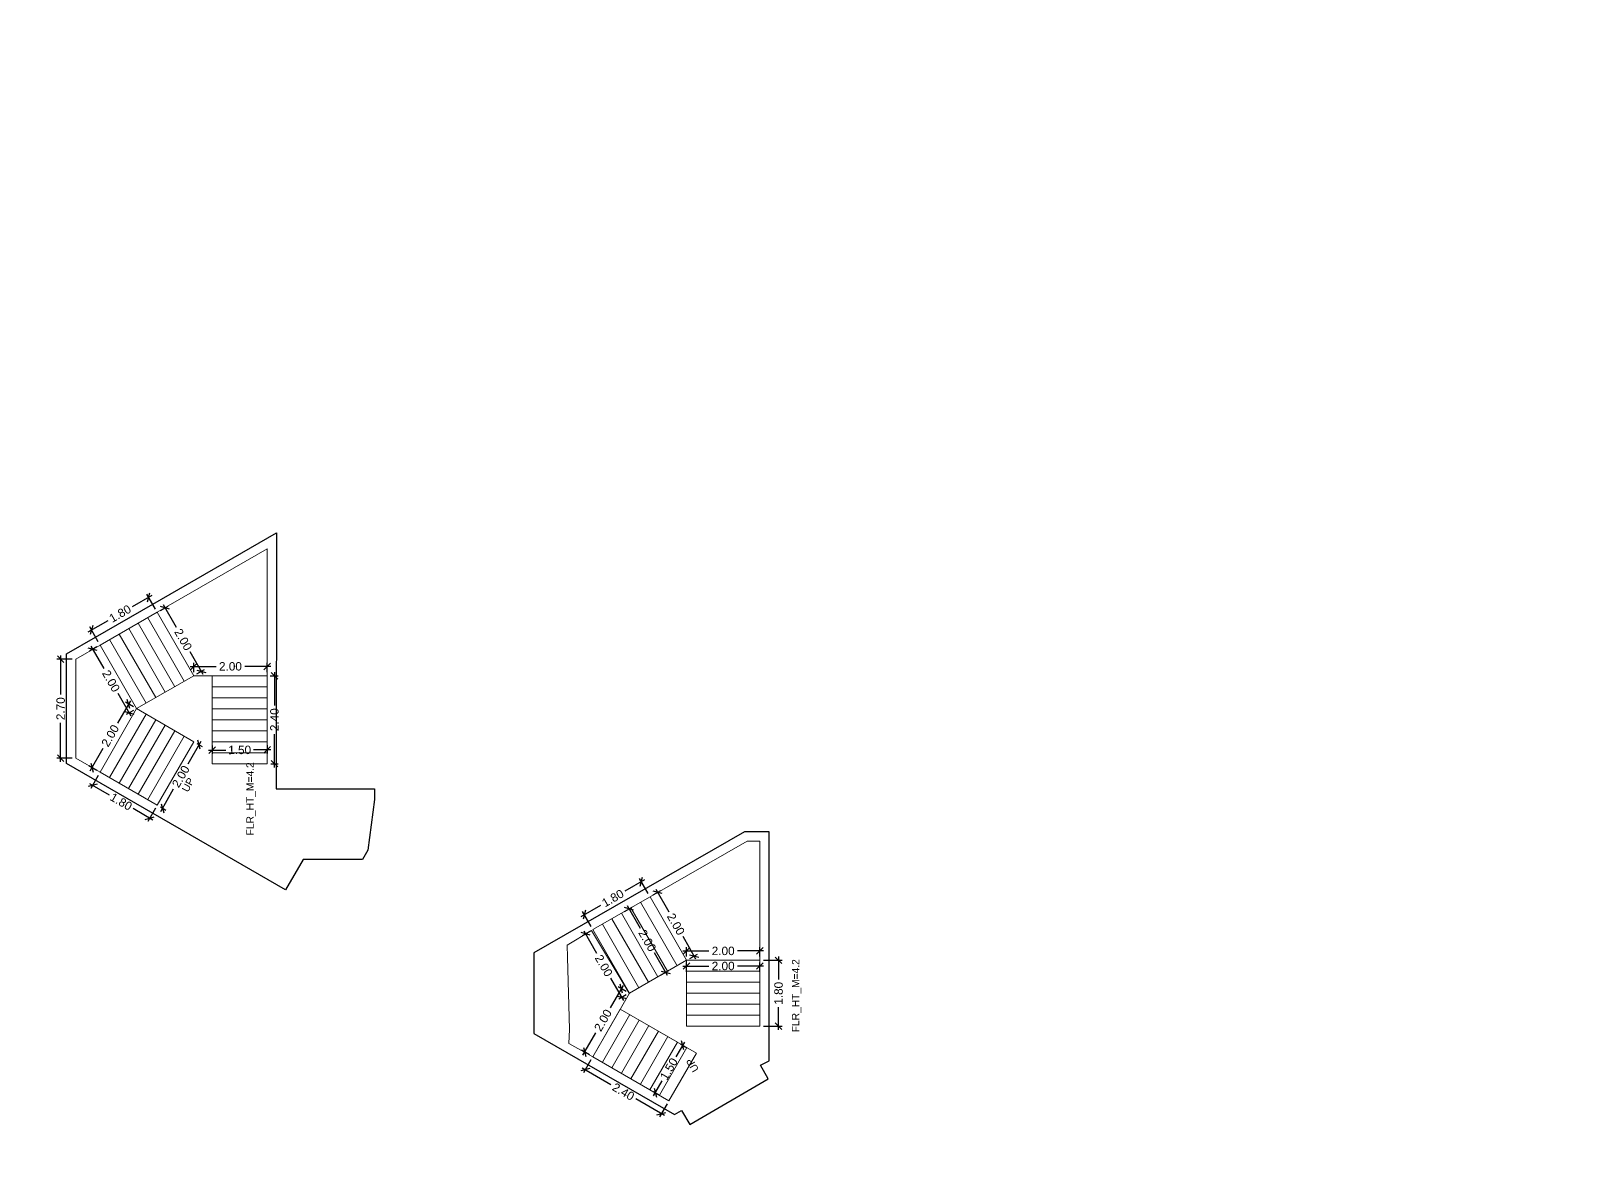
# Model space of a CAD drawing. Header units: metres. Extents: x 256329 to 886268, y -249371 to 355.
# Drawn here: x 285538.1 to 285580.3, y -944.02 to -913.01 of the extents above; entities that cross this region are included whole.
import ezdxf

# ---------------------------------------------------------------- set-up
doc = ezdxf.new("R2010")
doc.units = ezdxf.units.M
doc.header["$MEASUREMENT"] = 0
doc.header["$PDMODE"] = 35
doc.linetypes.add('CONTINOUS', pattern=[0])
doc.layers.get('0').update_dxf_attribs({"lineweight": 18})
doc.layers.get('Defpoints').update_dxf_attribs({"lineweight": 20})
doc.layers.add('A_TEXT', color=4, linetype='Continuous', lineweight=0, transparency=0.3)
doc.layers.add('BLK_2_FLR_-2_STAIR_3', color=7, linetype='Continuous', plot=False)
doc.layers.add('BLK_2_FLR_-2_STAIR_4', color=7, linetype='Continuous', plot=False)
for name, color, linetype, lineweight in [('BLK_2_FLR_-2_STAIR_3_FLIGHT_1', 7, 'Continuous', 0), ('BLK_2_FLR_-2_STAIR_3_FLIGHT_2', 7, 'Continuous', 0), ('BLK_2_FLR_-2_STAIR_3_FLIGHT_3', 7, 'Continuous', 0), ('BLK_2_FLR_-2_STAIR_3_LANDING_1', 7, 'Continuous', 0), ('BLK_2_FLR_-2_STAIR_3_LANDING_2', 7, 'Continuous', 0), ('BLK_2_FLR_-2_STAIR_4_FLIGHT_1', 7, 'Continuous', 0), ('BLK_2_FLR_-2_STAIR_4_FLIGHT_2', 7, 'Continuous', 0), ('BLK_2_FLR_-2_STAIR_4_FLIGHT_3', 7, 'Continuous', 0), ('BLK_2_FLR_-2_STAIR_4_LANDING_1', 7, 'Continuous', 0), ('BLK_2_FLR_-2_STAIR_4_LANDING_2', 7, 'Continuous', 0)]:
    doc.layers.add(name, color=color, linetype=linetype, lineweight=lineweight)
doc.styles.add('Arial', font='arial.ttf')
doc.styles.get("Standard").update_dxf_attribs({"font": 'arial.ttf'})
doc.dimstyles.new('METRIC DIM', dxfattribs={"dimtxt": 0.23, "dimasz": 0.18, "dimexe": 0.1, "dimexo": 0.1, "dimgap": 0.09, "dimtad": 0, "dimzin": 0, "dimdsep": 46, "dimtxsty": 'Standard', "dimblk": 'OBLIQUE', "dimcen": 0, "dimdle": 0.1, "dimclrd": 147, "dimclre": 147, "dimclrt": 7, "dimadec": 0, "dimazin": 0, "dimtfac": 1, "dimtofl": 0, "dimtmove": 0, "dimatfit": 2, "dimfxl": 0.125, "dimtolj": 1, "dimtzin": 0, "dimarcsym": 0})

# ---------------------------------------------------------------- blocks, each defined once
blk = doc.blocks.new('_Oblique')
at = {"color": 0, "linetype": 'ByBlock', "lineweight": -2}
blk.add_line((-0.5, -0.5), (0.5, 0.5), dxfattribs=at)
blk = doc.blocks.new('*D1154')
at = {"layer": 'BLK_2_FLR_-2_STAIR_3_FLIGHT_2', "color": 147, "lineweight": -2, "transparency": 16777216}
for p, q in [((285554.85243, -936.184661), (285554.312694, -936.494808)), ((285554.950996, -936.556903), (285554.715903, -936.147779)), ((285553.118338, -937.181117), (285553.658074, -936.87097)), ((285553.390313, -937.453713), (285553.15522, -937.044589))]:
    blk.add_line(p, q, dxfattribs=at)
at = {"layer": 'Defpoints', "color": 0, "linetype": 'CONTINOUS', "transparency": 16777216}
for p in [(285554.765726, -936.234484), (285555.000819, -936.643607, 0.042641), (285553.440136, -937.540417, 0.042641)]:
    blk.add_point(p, dxfattribs=at)
at = {"layer": 'BLK_2_FLR_-2_STAIR_3_FLIGHT_2', "color": 147, "linetype": 'CONTINOUS', "lineweight": -2, "transparency": 16777216, "xscale": 0.18, "yscale": 0.18, "zscale": 0.18}
for p, rotation in [((285554.765726, -936.234484), 29.88281300000001), ((285553.205042, -937.131294), 209.882813)]:
    blk.add_blockref('_Oblique', p, dxfattribs=dict(at, rotation=rotation))
at = {"layer": 'BLK_2_FLR_-2_STAIR_3_FLIGHT_2', "color": 7, "linetype": 'CONTINOUS', "transparency": 16777216, "insert": (285553.985384, -936.682889), "char_height": 0.23, "attachment_point": 5, "rotation": 29.8828126}
blk.add_mtext('\\A1;1.80', dxfattribs=at)
blk = doc.blocks.new('*D1155')
at = {"layer": 'BLK_2_FLR_-2_STAIR_3_FLIGHT_3', "color": 147, "lineweight": -2, "transparency": 16777216}
for p, q in [((285558.097921, -938.377736), (285558.609893, -938.37792)), ((285558.509928, -938.277884), (285558.509705, -938.900384)), ((285558.50921, -940.277884), (285558.509433, -939.655384)), ((285558.097274, -940.177736), (285558.609245, -940.17792))]:
    blk.add_line(p, q, dxfattribs=at)
at = {"layer": 'Defpoints', "color": 0, "linetype": 'CONTINOUS', "transparency": 16777216}
for p in [(285557.997921, -938.3777, 0.042641), (285558.509893, -938.377884), (285557.997274, -940.1777, 0.042641)]:
    blk.add_point(p, dxfattribs=at)
at = {"layer": 'BLK_2_FLR_-2_STAIR_3_FLIGHT_3', "color": 147, "linetype": 'CONTINOUS', "lineweight": -2, "transparency": 16777216, "xscale": 0.18, "yscale": 0.18, "zscale": 0.18}
for p, rotation in [((285558.509893, -938.377884), 89.979403), ((285558.509245, -940.177884), 269.979403)]:
    blk.add_blockref('_Oblique', p, dxfattribs=dict(at, rotation=rotation))
at = {"layer": 'BLK_2_FLR_-2_STAIR_3_FLIGHT_3', "color": 7, "linetype": 'CONTINOUS', "transparency": 16777216, "insert": (285558.509569, -939.277884), "char_height": 0.23, "attachment_point": 5, "rotation": 89.9794033}
blk.add_mtext('\\A1;1.80', dxfattribs=at)
blk = doc.blocks.new('*D1156')
at = {"layer": 'BLK_2_FLR_-2_STAIR_3_LANDING_1', "color": 147, "lineweight": -2, "transparency": 16777216}
for p, q in [((285554.265319, -939.06068), (285553.911175, -939.676606)), ((285554.349899, -939.224664), (285554.128782, -939.097526)), ((285553.167949, -940.969222), (285553.522093, -940.353296)), ((285553.352221, -940.959823), (285553.131103, -940.832685))]:
    blk.add_line(p, q, dxfattribs=at)
at = {"layer": 'Defpoints', "color": 0, "linetype": 'CONTINOUS', "transparency": 16777216}
for p in [(285554.215473, -939.147372), (285554.436591, -939.27451, 0.042641), (285553.438913, -941.009669, 0.042641)]:
    blk.add_point(p, dxfattribs=at)
at = {"layer": 'BLK_2_FLR_-2_STAIR_3_LANDING_1', "color": 147, "linetype": 'CONTINOUS', "lineweight": -2, "transparency": 16777216, "xscale": 0.18, "yscale": 0.18, "zscale": 0.18}
for p, rotation in [((285554.215473, -939.147372), 60.102044), ((285553.217795, -940.882531), 240.102044)]:
    blk.add_blockref('_Oblique', p, dxfattribs=dict(at, rotation=rotation))
at = {"layer": 'BLK_2_FLR_-2_STAIR_3_LANDING_1', "color": 7, "linetype": 'CONTINOUS', "transparency": 16777216, "insert": (285553.716634, -940.014951), "char_height": 0.23, "attachment_point": 5, "rotation": 60.1020441}
blk.add_mtext('\\A1;2.00', dxfattribs=at)
blk = doc.blocks.new('*D1157')
at = {"layer": 'BLK_2_FLR_-2_STAIR_3_LANDING_1', "color": 147, "lineweight": -2, "transparency": 16777216}
for p, q in [((285553.353431, -937.59024), (285553.152712, -937.705578)), ((285553.189594, -937.569051), (285553.543193, -938.184405)), ((285554.285695, -939.476553), (285553.932096, -938.861198)), ((285554.349886, -939.324333), (285554.149167, -939.439671))]:
    blk.add_line(p, q, dxfattribs=at)
at = {"layer": 'Defpoints', "color": 0, "linetype": 'CONTINOUS', "transparency": 16777216}
for p in [(285553.239417, -937.655756), (285553.440136, -937.540417, 0.042641), (285554.436591, -939.27451, 0.042641)]:
    blk.add_point(p, dxfattribs=at)
at = {"layer": 'BLK_2_FLR_-2_STAIR_3_LANDING_1', "color": 147, "linetype": 'CONTINOUS', "lineweight": -2, "transparency": 16777216, "xscale": 0.18, "yscale": 0.18, "zscale": 0.18}
for p, rotation in [((285553.239417, -937.655756), 119.882813), ((285554.235872, -939.389848), 299.882813)]:
    blk.add_blockref('_Oblique', p, dxfattribs=dict(at, rotation=rotation))
at = {"layer": 'BLK_2_FLR_-2_STAIR_3_LANDING_1', "color": 7, "linetype": 'CONTINOUS', "transparency": 16777216, "insert": (285553.737644, -938.522802), "char_height": 0.23, "attachment_point": 5, "rotation": 299.8828126}
blk.add_mtext('\\A1;2.00', dxfattribs=at)
blk = doc.blocks.new('*D1158')
at = {"layer": 'BLK_2_FLR_-2_STAIR_3_FLIGHT_1', "color": 147, "lineweight": -2, "transparency": 16777216}
for p, q in [((285555.942281, -940.607794), (285555.706272, -941.016752)), ((285555.833968, -940.660744), (285555.97891, -940.744389)), ((285555.084541, -941.959357), (285555.229482, -942.043003)), ((285555.092887, -942.079631), (285555.328896, -941.670673))]:
    blk.add_line(p, q, dxfattribs=at)
at = {"layer": 'Defpoints', "color": 0, "linetype": 'CONTINOUS', "transparency": 16777216}
for p in [(285555.747356, -940.61076, 0.042641), (285554.997929, -941.909374, 0.042641), (285555.14287, -941.993019)]:
    blk.add_point(p, dxfattribs=at)
at = {"layer": 'BLK_2_FLR_-2_STAIR_3_FLIGHT_1', "color": 147, "linetype": 'CONTINOUS', "lineweight": -2, "transparency": 16777216, "xscale": 0.18, "yscale": 0.18, "zscale": 0.18}
for p, rotation in [((285555.892298, -940.694405), 60.01084000000001), ((285555.14287, -941.993019), 240.01084)]:
    blk.add_blockref('_Oblique', p, dxfattribs=dict(at, rotation=rotation))
at = {"layer": 'BLK_2_FLR_-2_STAIR_3_FLIGHT_1', "color": 7, "linetype": 'CONTINOUS', "transparency": 16777216, "insert": (285555.517584, -941.343712), "char_height": 0.23, "attachment_point": 5, "rotation": 60.0108404}
blk.add_mtext('\\A1;1.50', dxfattribs=at)
blk = doc.blocks.new('*D1159')
at = {"layer": 'BLK_2_FLR_-2_STAIR_3_LANDING_2', "color": 147, "lineweight": -2, "transparency": 16777216}
for p, q in [((285555.087523, -936.593785), (285555.295649, -936.47419)), ((285555.159122, -936.437308), (285555.512721, -937.052663)), ((285556.255223, -938.34481), (285555.901624, -937.729456)), ((285556.083979, -938.327877), (285556.292104, -938.208283))]:
    blk.add_line(p, q, dxfattribs=at)
at = {"layer": 'Defpoints', "color": 0, "linetype": 'CONTINOUS', "transparency": 16777216}
for p in [(285555.000819, -936.643607, 0.042641), (285555.208945, -936.524013), (285555.997274, -938.3777, 0.042641)]:
    blk.add_point(p, dxfattribs=at)
at = {"layer": 'BLK_2_FLR_-2_STAIR_3_LANDING_2', "color": 147, "linetype": 'CONTINOUS', "lineweight": -2, "transparency": 16777216, "xscale": 0.18, "yscale": 0.18, "zscale": 0.18}
for p, rotation in [((285555.208945, -936.524013), 119.882813), ((285556.2054, -938.258105), 299.882813)]:
    blk.add_blockref('_Oblique', p, dxfattribs=dict(at, rotation=rotation))
at = {"layer": 'BLK_2_FLR_-2_STAIR_3_LANDING_2', "color": 7, "linetype": 'CONTINOUS', "transparency": 16777216, "insert": (285555.707172, -937.391059), "char_height": 0.23, "attachment_point": 5, "rotation": 299.8828126}
blk.add_mtext('\\A1;2.00', dxfattribs=at)
blk = doc.blocks.new('*D1160')
at = {"layer": 'BLK_2_FLR_-2_STAIR_3_LANDING_2', "color": 147, "lineweight": -2, "transparency": 16777216}
for p, q in [((285555.897274, -938.122049), (285556.606988, -938.122049)), ((285555.997274, -938.2777), (285555.997274, -938.022049)), ((285558.097274, -938.122049), (285557.387561, -938.122049)), ((285557.997274, -938.2777), (285557.997274, -938.022049))]:
    blk.add_line(p, q, dxfattribs=at)
at = {"layer": 'Defpoints', "color": 0, "linetype": 'CONTINOUS', "transparency": 16777216}
for p in [(285557.997274, -938.122049), (285555.997274, -938.3777, 0.042641), (285557.997274, -938.3777, 0.042641)]:
    blk.add_point(p, dxfattribs=at)
at = {"layer": 'BLK_2_FLR_-2_STAIR_3_LANDING_2', "color": 147, "linetype": 'CONTINOUS', "lineweight": -2, "transparency": 16777216, "xscale": 0.18, "yscale": 0.18, "zscale": 0.18, "rotation": 180}
blk.add_blockref('_Oblique', (285555.997274, -938.122049), dxfattribs=at)
at = {"layer": 'BLK_2_FLR_-2_STAIR_3_LANDING_2', "color": 147, "linetype": 'CONTINOUS', "lineweight": -2, "transparency": 16777216, "xscale": 0.18, "yscale": 0.18, "zscale": 0.18}
blk.add_blockref('_Oblique', (285557.997274, -938.122049), dxfattribs=at)
at = {"layer": 'BLK_2_FLR_-2_STAIR_3_LANDING_2', "color": 7, "linetype": 'CONTINOUS', "transparency": 16777216, "insert": (285556.997274, -938.122049), "char_height": 0.23, "attachment_point": 5}
blk.add_mtext('\\A1;2.00', dxfattribs=at)
blk = doc.blocks.new('*D1161')
at = {"layer": 'BLK_2_FLR_-2_STAIR_3_FLIGHT_1', "color": 147, "lineweight": -2, "transparency": 16777216}
for p, q in [((285553.388929, -941.096281), (285553.183523, -941.45221)), ((285553.146895, -941.315614), (285553.934816, -941.770322)), ((285555.398807, -942.615188), (285554.610885, -942.160481)), ((285555.467617, -942.295887), (285555.262211, -942.651817))]:
    blk.add_line(p, q, dxfattribs=at)
at = {"layer": 'Defpoints', "color": 0, "linetype": 'CONTINOUS', "transparency": 16777216}
for p in [(285553.438913, -941.009669, 0.042641), (285555.517601, -942.209275, 0.042641), (285555.312195, -942.565205)]:
    blk.add_point(p, dxfattribs=at)
at = {"layer": 'BLK_2_FLR_-2_STAIR_3_FLIGHT_1', "color": 147, "linetype": 'CONTINOUS', "lineweight": -2, "transparency": 16777216, "xscale": 0.18, "yscale": 0.18, "zscale": 0.18}
for p, rotation in [((285553.233507, -941.365598), 150.01084), ((285555.312195, -942.565205), 330.01084)]:
    blk.add_blockref('_Oblique', p, dxfattribs=dict(at, rotation=rotation))
at = {"layer": 'BLK_2_FLR_-2_STAIR_3_FLIGHT_1', "color": 7, "linetype": 'CONTINOUS', "transparency": 16777216, "insert": (285554.272851, -941.965401), "char_height": 0.23, "attachment_point": 5, "rotation": 330.0108404}
blk.add_mtext('\\A1;2.40', dxfattribs=at)
blk = doc.blocks.new('*D1162')
at = {"layer": 'BLK_2_FLR_-2_STAIR_4_FLIGHT_2', "color": 147, "lineweight": -2, "transparency": 16777216}
for p, q in [((285541.402894, -928.417273), (285540.863158, -928.72742)), ((285541.50146, -928.789515), (285541.266367, -928.380391)), ((285539.668802, -929.413728), (285540.208538, -929.103582)), ((285539.940777, -929.686324), (285539.705683, -929.277201))]:
    blk.add_line(p, q, dxfattribs=at)
at = {"layer": 'Defpoints', "color": 0, "linetype": 'CONTINOUS', "transparency": 16777216}
for p in [(285541.316189, -928.467096), (285541.551283, -928.876219, 0.042641), (285539.990599, -929.773029, 0.042641)]:
    blk.add_point(p, dxfattribs=at)
at = {"layer": 'BLK_2_FLR_-2_STAIR_4_FLIGHT_2', "color": 147, "linetype": 'CONTINOUS', "lineweight": -2, "transparency": 16777216, "xscale": 0.18, "yscale": 0.18, "zscale": 0.18}
for p, rotation in [((285541.316189, -928.467096), 29.88281300000001), ((285539.755506, -929.363906), 209.882813)]:
    blk.add_blockref('_Oblique', p, dxfattribs=dict(at, rotation=rotation))
at = {"layer": 'BLK_2_FLR_-2_STAIR_4_FLIGHT_2', "color": 7, "linetype": 'CONTINOUS', "transparency": 16777216, "insert": (285540.535848, -928.915501), "char_height": 0.23, "attachment_point": 5, "rotation": 29.8828126}
blk.add_mtext('\\A1;1.80', dxfattribs=at)
blk = doc.blocks.new('*D1163')
at = {"layer": 'BLK_2_FLR_-2_STAIR_4_LANDING_1', "color": 147, "lineweight": -2, "transparency": 16777216}
for p, q in [((285540.815783, -931.293292), (285540.461639, -931.909218)), ((285540.900363, -931.457276), (285540.679245, -931.330138)), ((285539.718413, -933.201834), (285540.072557, -932.585908)), ((285539.902685, -933.192435), (285539.681567, -933.065297))]:
    blk.add_line(p, q, dxfattribs=at)
at = {"layer": 'Defpoints', "color": 0, "linetype": 'CONTINOUS', "transparency": 16777216}
for p in [(285540.765937, -931.379984), (285540.987055, -931.507122, 0.042641), (285539.989376, -933.24228, 0.042641)]:
    blk.add_point(p, dxfattribs=at)
at = {"layer": 'BLK_2_FLR_-2_STAIR_4_LANDING_1', "color": 147, "linetype": 'CONTINOUS', "lineweight": -2, "transparency": 16777216, "xscale": 0.18, "yscale": 0.18, "zscale": 0.18}
for p, rotation in [((285540.765937, -931.379984), 60.102044), ((285539.768259, -933.115143), 240.102044)]:
    blk.add_blockref('_Oblique', p, dxfattribs=dict(at, rotation=rotation))
at = {"layer": 'BLK_2_FLR_-2_STAIR_4_LANDING_1', "color": 7, "linetype": 'CONTINOUS', "transparency": 16777216, "insert": (285540.267098, -932.247563), "char_height": 0.23, "attachment_point": 5, "rotation": 60.1020442}
blk.add_mtext('\\A1;2.00', dxfattribs=at)
blk = doc.blocks.new('*D1164')
at = {"layer": 'BLK_2_FLR_-2_STAIR_4_FLIGHT_2', "color": 147, "lineweight": -2, "transparency": 16777216}
for p, q in [((285539.903895, -929.822852), (285539.703176, -929.93819)), ((285539.740058, -929.801663), (285540.093657, -930.417017)), ((285540.836159, -931.709165), (285540.48256, -931.09381)), ((285540.90035, -931.556944), (285540.699631, -931.672283))]:
    blk.add_line(p, q, dxfattribs=at)
at = {"layer": 'Defpoints', "color": 0, "linetype": 'CONTINOUS', "transparency": 16777216}
for p in [(285539.78988, -929.888367), (285539.990599, -929.773029, 0.042641), (285540.987055, -931.507122, 0.042641)]:
    blk.add_point(p, dxfattribs=at)
at = {"layer": 'BLK_2_FLR_-2_STAIR_4_FLIGHT_2', "color": 147, "linetype": 'CONTINOUS', "lineweight": -2, "transparency": 16777216, "xscale": 0.18, "yscale": 0.18, "zscale": 0.18}
for p, rotation in [((285539.78988, -929.888367), 119.882813), ((285540.786336, -931.62246), 299.882813)]:
    blk.add_blockref('_Oblique', p, dxfattribs=dict(at, rotation=rotation))
at = {"layer": 'BLK_2_FLR_-2_STAIR_4_FLIGHT_2', "color": 7, "linetype": 'CONTINOUS', "transparency": 16777216, "insert": (285540.288108, -930.755414), "char_height": 0.23, "attachment_point": 5, "rotation": 299.8828126}
blk.add_mtext('\\A1;2.00', dxfattribs=at)
blk = doc.blocks.new('*D1165')
at = {"layer": 'BLK_2_FLR_-2_STAIR_4_FLIGHT_3', "color": 147, "lineweight": -2, "transparency": 16777216}
for p, q in [((285542.949114, -932.64117), (285543.421718, -932.638349)), ((285543.048335, -932.51031), (285543.049709, -932.740571)), ((285544.649309, -932.631023), (285544.176705, -932.633843)), ((285544.548534, -932.501356), (285544.549908, -932.731618))]:
    blk.add_line(p, q, dxfattribs=at)
at = {"layer": 'Defpoints', "color": 0, "linetype": 'CONTINOUS', "transparency": 16777216}
for p in [(285543.047738, -932.410312, 0.042641), (285544.547937, -932.401358, 0.042641), (285544.549311, -932.631619)]:
    blk.add_point(p, dxfattribs=at)
at = {"layer": 'BLK_2_FLR_-2_STAIR_4_FLIGHT_3', "color": 147, "linetype": 'CONTINOUS', "lineweight": -2, "transparency": 16777216, "xscale": 0.18, "yscale": 0.18, "zscale": 0.18}
for p, rotation in [((285543.049112, -932.640573), 180.341956), ((285544.549311, -932.631619), 0.341956)]:
    blk.add_blockref('_Oblique', p, dxfattribs=dict(at, rotation=rotation))
at = {"layer": 'BLK_2_FLR_-2_STAIR_4_FLIGHT_3', "color": 7, "linetype": 'CONTINOUS', "transparency": 16777216, "insert": (285543.799212, -932.636096), "char_height": 0.23, "attachment_point": 5, "rotation": 0.3419563}
blk.add_mtext('\\A1;1.50', dxfattribs=at)
blk = doc.blocks.new('*D1166')
at = {"layer": 'BLK_2_FLR_-2_STAIR_4_FLIGHT_1', "color": 147, "lineweight": -2, "transparency": 16777216}
for p, q in [((285542.742663, -932.407345), (285542.388086, -933.021759)), ((285542.63435, -932.460295), (285542.779292, -932.543941)), ((285541.643351, -934.312243), (285541.997928, -933.697829)), ((285541.635004, -934.191969), (285541.779946, -934.275615))]:
    blk.add_line(p, q, dxfattribs=at)
at = {"layer": 'Defpoints', "color": 0, "linetype": 'CONTINOUS', "transparency": 16777216}
for p in [(285542.547738, -932.410312, 0.042641), (285541.548392, -934.141985, 0.042641), (285541.693334, -934.225631)]:
    blk.add_point(p, dxfattribs=at)
at = {"layer": 'BLK_2_FLR_-2_STAIR_4_FLIGHT_1', "color": 147, "linetype": 'CONTINOUS', "lineweight": -2, "transparency": 16777216, "xscale": 0.18, "yscale": 0.18, "zscale": 0.18}
for p, rotation in [((285542.69268, -932.493957), 60.01084000000001), ((285541.693334, -934.225631), 240.01084)]:
    blk.add_blockref('_Oblique', p, dxfattribs=dict(at, rotation=rotation))
at = {"layer": 'BLK_2_FLR_-2_STAIR_4_FLIGHT_1', "color": 7, "linetype": 'CONTINOUS', "transparency": 16777216, "insert": (285542.193007, -933.359794), "char_height": 0.23, "attachment_point": 5, "rotation": 60.0108404}
blk.add_mtext('\\A1;2.00', dxfattribs=at)
blk = doc.blocks.new('*D1167')
at = {"layer": 'BLK_2_FLR_-2_STAIR_4_LANDING_2', "color": 147, "lineweight": -2, "transparency": 16777216}
for p, q in [((285541.637987, -928.826397), (285541.846113, -928.706802)), ((285541.709586, -928.66992), (285542.063184, -929.285275)), ((285542.805686, -930.577422), (285542.452088, -929.962067)), ((285542.634443, -930.560489), (285542.842568, -930.440894))]:
    blk.add_line(p, q, dxfattribs=at)
at = {"layer": 'Defpoints', "color": 0, "linetype": 'CONTINOUS', "transparency": 16777216}
for p in [(285541.551283, -928.876219, 0.042641), (285541.759408, -928.756625), (285542.547738, -930.610312, 0.042641)]:
    blk.add_point(p, dxfattribs=at)
at = {"layer": 'BLK_2_FLR_-2_STAIR_4_LANDING_2', "color": 147, "linetype": 'CONTINOUS', "lineweight": -2, "transparency": 16777216, "xscale": 0.18, "yscale": 0.18, "zscale": 0.18}
for p, rotation in [((285541.759408, -928.756625), 119.882813), ((285542.755864, -930.490717), 299.882813)]:
    blk.add_blockref('_Oblique', p, dxfattribs=dict(at, rotation=rotation))
at = {"layer": 'BLK_2_FLR_-2_STAIR_4_LANDING_2', "color": 7, "linetype": 'CONTINOUS', "transparency": 16777216, "insert": (285542.257636, -929.623671), "char_height": 0.23, "attachment_point": 5, "rotation": 299.8828126}
blk.add_mtext('\\A1;2.00', dxfattribs=at)
blk = doc.blocks.new('*D1168')
at = {"layer": 'BLK_2_FLR_-2_STAIR_4_LANDING_2', "color": 147, "lineweight": -2, "transparency": 16777216}
for p, q in [((285542.447738, -930.354661), (285543.157451, -930.354661)), ((285542.547738, -930.510312), (285542.547738, -930.254661)), ((285544.647738, -930.354661), (285543.938024, -930.354661)), ((285544.547738, -930.510312), (285544.547738, -930.254661))]:
    blk.add_line(p, q, dxfattribs=at)
at = {"layer": 'Defpoints', "color": 0, "linetype": 'CONTINOUS', "transparency": 16777216}
for p in [(285544.547738, -930.354661), (285542.547738, -930.610312, 0.042641), (285544.547738, -930.610312, 0.042641)]:
    blk.add_point(p, dxfattribs=at)
at = {"layer": 'BLK_2_FLR_-2_STAIR_4_LANDING_2', "color": 147, "linetype": 'CONTINOUS', "lineweight": -2, "transparency": 16777216, "xscale": 0.18, "yscale": 0.18, "zscale": 0.18, "rotation": 180}
blk.add_blockref('_Oblique', (285542.547738, -930.354661), dxfattribs=at)
at = {"layer": 'BLK_2_FLR_-2_STAIR_4_LANDING_2', "color": 147, "linetype": 'CONTINOUS', "lineweight": -2, "transparency": 16777216, "xscale": 0.18, "yscale": 0.18, "zscale": 0.18}
blk.add_blockref('_Oblique', (285544.547738, -930.354661), dxfattribs=at)
at = {"layer": 'BLK_2_FLR_-2_STAIR_4_LANDING_2', "color": 7, "linetype": 'CONTINOUS', "transparency": 16777216, "insert": (285543.547738, -930.354661), "char_height": 0.23, "attachment_point": 5}
blk.add_mtext('\\A1;2.00', dxfattribs=at)
blk = doc.blocks.new('*D1169')
at = {"layer": 'BLK_2_FLR_-2_STAIR_4_FLIGHT_1', "color": 147, "lineweight": -2, "transparency": 16777216}
for p, q in [((285539.939393, -933.328892), (285539.733987, -933.684822)), ((285539.697358, -933.548226), (285540.236518, -933.859374)), ((285541.429598, -934.547898), (285540.890439, -934.23675)), ((285541.498409, -934.228597), (285541.293003, -934.584527))]:
    blk.add_line(p, q, dxfattribs=at)
at = {"layer": 'Defpoints', "color": 0, "linetype": 'CONTINOUS', "transparency": 16777216}
for p in [(285539.989376, -933.24228, 0.042641), (285541.548392, -934.141985, 0.042641), (285541.342986, -934.497915)]:
    blk.add_point(p, dxfattribs=at)
at = {"layer": 'BLK_2_FLR_-2_STAIR_4_FLIGHT_1', "color": 147, "linetype": 'CONTINOUS', "lineweight": -2, "transparency": 16777216, "xscale": 0.18, "yscale": 0.18, "zscale": 0.18}
for p, rotation in [((285539.78397, -933.59821), 150.01084), ((285541.342986, -934.497915), 330.01084)]:
    blk.add_blockref('_Oblique', p, dxfattribs=dict(at, rotation=rotation))
at = {"layer": 'BLK_2_FLR_-2_STAIR_4_FLIGHT_1', "color": 7, "linetype": 'CONTINOUS', "transparency": 16777216, "insert": (285540.563478, -934.048062), "char_height": 0.23, "attachment_point": 5, "rotation": 330.0108404}
blk.add_mtext('\\A1;1.80', dxfattribs=at)
blk = doc.blocks.new('*D1170')
at = {"layer": 'BLK_2_FLR_-2_STAIR_4_FLIGHT_3', "color": 147, "lineweight": -2, "transparency": 16777216}
for p, q in [((285544.749086, -930.510312), (285544.749086, -931.420025)), ((285544.633939, -930.610312), (285544.849086, -930.610312)), ((285544.749086, -933.110312), (285544.749086, -932.200598)), ((285544.647738, -933.010312), (285544.849086, -933.010312))]:
    blk.add_line(p, q, dxfattribs=at)
at = {"layer": 'Defpoints', "color": 0, "linetype": 'CONTINOUS', "transparency": 16777216}
for p in [(285544.533939, -930.610312, 0.042641), (285544.749086, -930.610312), (285544.547738, -933.010312, 0.042641)]:
    blk.add_point(p, dxfattribs=at)
at = {"layer": 'BLK_2_FLR_-2_STAIR_4_FLIGHT_3', "color": 147, "linetype": 'CONTINOUS', "lineweight": -2, "transparency": 16777216, "xscale": 0.18, "yscale": 0.18, "zscale": 0.18}
for p, rotation in [((285544.749086, -930.610312), 90), ((285544.749086, -933.010312), 270)]:
    blk.add_blockref('_Oblique', p, dxfattribs=dict(at, rotation=rotation))
at = {"layer": 'BLK_2_FLR_-2_STAIR_4_FLIGHT_3', "color": 7, "linetype": 'CONTINOUS', "transparency": 16777216, "insert": (285544.749086, -931.810312), "char_height": 0.23, "attachment_point": 5, "rotation": 90}
blk.add_mtext('\\A1;2.40', dxfattribs=at)
blk = doc.blocks.new('*D1171')
at = {"layer": 'BLK_2_FLR_-2_STAIR_4_LANDING_1', "color": 147, "lineweight": -2, "transparency": 16777216}
for p, q in [((285538.912991, -930.060022), (285538.912991, -931.119206)), ((285539.226825, -930.160022), (285538.812991, -930.160022)), ((285538.912991, -932.958962), (285538.912991, -931.899779)), ((285539.226162, -932.858962), (285538.812991, -932.858962))]:
    blk.add_line(p, q, dxfattribs=at)
at = {"layer": 'Defpoints', "color": 0, "linetype": 'CONTINOUS', "transparency": 16777216}
for p in [(285538.912991, -930.160022), (285539.326825, -930.160022, 0.042641), (285539.326162, -932.858962, 0.042641)]:
    blk.add_point(p, dxfattribs=at)
at = {"layer": 'BLK_2_FLR_-2_STAIR_4_LANDING_1', "color": 147, "linetype": 'CONTINOUS', "lineweight": -2, "transparency": 16777216, "xscale": 0.18, "yscale": 0.18, "zscale": 0.18}
for p, rotation in [((285538.912991, -930.160022), 90), ((285538.912991, -932.858962), 270)]:
    blk.add_blockref('_Oblique', p, dxfattribs=dict(at, rotation=rotation))
at = {"layer": 'BLK_2_FLR_-2_STAIR_4_LANDING_1', "color": 7, "linetype": 'CONTINOUS', "transparency": 16777216, "insert": (285538.912991, -931.509492), "char_height": 0.23, "attachment_point": 5, "rotation": 90}
blk.add_mtext('\\A1;2.70', dxfattribs=at)
blk = doc.blocks.new('*D1108')
at = {"layer": 'BLK_2_FLR_-2_STAIR_3_FLIGHT_3', "color": 147, "lineweight": -2, "transparency": 16777216}
for p, q in [((285555.897274, -938.533653), (285556.606988, -938.533653)), ((285555.997274, -938.689303), (285555.997274, -938.433653)), ((285558.097274, -938.533653), (285557.387561, -938.533653)), ((285557.997274, -938.689303), (285557.997274, -938.433653))]:
    blk.add_line(p, q, dxfattribs=at)
at = {"layer": 'Defpoints', "color": 0, "linetype": 'CONTINOUS', "transparency": 16777216}
for p in [(285557.997274, -938.533653), (285555.997274, -938.789303, 0.042641), (285557.997274, -938.789303, 0.042641)]:
    blk.add_point(p, dxfattribs=at)
at = {"layer": 'BLK_2_FLR_-2_STAIR_3_FLIGHT_3', "color": 147, "linetype": 'CONTINOUS', "lineweight": -2, "transparency": 16777216, "xscale": 0.18, "yscale": 0.18, "zscale": 0.18, "rotation": 180}
blk.add_blockref('_Oblique', (285555.997274, -938.533653), dxfattribs=at)
at = {"layer": 'BLK_2_FLR_-2_STAIR_3_FLIGHT_3', "color": 147, "linetype": 'CONTINOUS', "lineweight": -2, "transparency": 16777216, "xscale": 0.18, "yscale": 0.18, "zscale": 0.18}
blk.add_blockref('_Oblique', (285557.997274, -938.533653), dxfattribs=at)
at = {"layer": 'BLK_2_FLR_-2_STAIR_3_FLIGHT_3', "color": 7, "linetype": 'CONTINOUS', "transparency": 16777216, "insert": (285556.997274, -938.533653), "char_height": 0.23, "attachment_point": 5}
blk.add_mtext('\\A1;2.00', dxfattribs=at)
blk = doc.blocks.new('*D1109')
at = {"layer": 'BLK_2_FLR_-2_STAIR_3_FLIGHT_2', "color": 147, "lineweight": -2, "transparency": 16777216}
for p, q in [((285554.37878, -936.885713), (285554.732379, -937.501068)), ((285554.307182, -937.04219), (285554.515308, -936.922595)), ((285555.474881, -938.793215), (285555.121282, -938.17786)), ((285555.303637, -938.776282), (285555.511763, -938.656688))]:
    blk.add_line(p, q, dxfattribs=at)
at = {"layer": 'Defpoints', "color": 0, "linetype": 'CONTINOUS', "transparency": 16777216}
for p in [(285554.220477, -937.092012, 0.042641), (285554.428603, -936.972418), (285555.216932, -938.826105, 0.042641)]:
    blk.add_point(p, dxfattribs=at)
at = {"layer": 'BLK_2_FLR_-2_STAIR_3_FLIGHT_2', "color": 147, "linetype": 'CONTINOUS', "lineweight": -2, "transparency": 16777216, "xscale": 0.18, "yscale": 0.18, "zscale": 0.18}
for p, rotation in [((285554.428603, -936.972418), 119.882813), ((285555.425058, -938.70651), 299.882813)]:
    blk.add_blockref('_Oblique', p, dxfattribs=dict(at, rotation=rotation))
at = {"layer": 'BLK_2_FLR_-2_STAIR_3_FLIGHT_2', "color": 7, "linetype": 'CONTINOUS', "transparency": 16777216, "insert": (285554.926831, -937.839464), "char_height": 0.23, "attachment_point": 5, "rotation": 299.8828126}
blk.add_mtext('\\A1;2.00', dxfattribs=at)

msp = doc.modelspace()

# ---------------------------------------------------------------- linework, layer by layer
at = {"color": 5, "linetype": 'CONTINOUS'}
for p, q in [((285543.047738, -932.410312), (285543.047738, -930.610312)), ((285555.997274, -938.3777), (285554.436591, -939.27451)), ((285555.997274, -940.1777), (285555.997274, -938.3777))]:
    msp.add_line(p, q, dxfattribs=at)
for points in [[(285542.547738, -932.410312), (285540.987055, -931.507122)], [(285555.747356, -940.61076), (285554.186673, -939.70757)]]:
    msp.add_lwpolyline(points, dxfattribs=at)
at = {"layer": 'BLK_2_FLR_-2_STAIR_3', "color": 7, "linetype": 'CONTINOUS'}
msp.add_lwpolyline([(285551.832283, -938.172169), (285551.832283, -940.374961), (285555.664496, -942.586524), (285555.860296, -942.473393), (285556.090057, -942.861918), (285558.228238, -941.616227), (285558.011847, -941.240353), (285558.250554, -941.120619), (285558.252118, -934.868877), (285557.581166, -934.868709)], close=True, dxfattribs=at)
at = {"layer": 'BLK_2_FLR_-2_STAIR_3_FLIGHT_1', "color": 3, "linetype": 'CONTINOUS'}
for p, q in [((285554.186673, -939.70757), (285553.438913, -941.009669)), ((285554.448176, -939.861006), (285553.698749, -941.159619)), ((285554.708012, -940.010957), (285553.958585, -941.30957)), ((285554.967848, -940.160907), (285554.218421, -941.459521)), ((285555.227684, -940.310858), (285554.478257, -941.609472)), ((285555.48752, -940.460809), (285554.738093, -941.759423)), ((285555.747356, -940.61076), (285554.997929, -941.909374)), ((285556.007192, -940.760711), (285555.257765, -942.059324)), ((285556.267028, -940.910662), (285555.517601, -942.209275))]:
    msp.add_line(p, q, dxfattribs=at)
at = {"layer": 'BLK_2_FLR_-2_STAIR_3_FLIGHT_1', "ltscale": 0.05}
msp.add_lwpolyline([(285554.186673, -939.70757), (285556.267028, -940.910662), (285555.517601, -942.209275), (285553.438913, -941.009669), (285554.186673, -939.70757)], dxfattribs=at)
at = {"layer": 'BLK_2_FLR_-2_STAIR_3_FLIGHT_2', "color": 3, "linetype": 'CONTINOUS'}
for p, q in [((285555.73716, -938.527168), (285554.740705, -936.793076)), ((285555.997274, -938.3777), (285555.000819, -936.643607)), ((285554.956819, -938.975573), (285553.960363, -937.241481)), ((285555.216932, -938.826105), (285554.220477, -937.092012)), ((285555.477046, -938.676637), (285554.480591, -936.942544)), ((285554.436591, -939.27451), (285553.440136, -937.540417)), ((285554.696705, -939.125041), (285553.700249, -937.390949))]:
    msp.add_line(p, q, dxfattribs=at)
at = {"layer": 'BLK_2_FLR_-2_STAIR_3_FLIGHT_2', "color": 7, "linetype": 'CONTINOUS'}
msp.add_lwpolyline([(285553.440136, -937.540417), (285555.000819, -936.643607), (285555.997274, -938.3777), (285554.436591, -939.27451), (285553.440136, -937.540417)], dxfattribs=at)
at = {"layer": 'BLK_2_FLR_-2_STAIR_3_FLIGHT_3', "color": 3, "linetype": 'CONTINOUS'}
for p, q in [((285555.997274, -938.3777), (285557.997274, -938.3777)), ((285555.997274, -938.6777), (285557.997274, -938.6777)), ((285555.997274, -938.9777), (285557.997274, -938.9777)), ((285555.997274, -939.2777), (285557.997274, -939.2777)), ((285555.997274, -939.5777), (285557.997274, -939.5777)), ((285555.997274, -939.8777), (285557.997274, -939.8777)), ((285555.997274, -940.1777), (285557.997274, -940.1777))]:
    msp.add_line(p, q, dxfattribs=at)
at = {"layer": 'BLK_2_FLR_-2_STAIR_3_FLIGHT_3', "color": 7, "linetype": 'CONTINOUS'}
msp.add_lwpolyline([(285555.997274, -940.1777), (285555.997274, -938.3777), (285557.997274, -938.3777), (285557.997274, -940.1777)], close=True, dxfattribs=at)
at = {"layer": 'BLK_2_FLR_-2_STAIR_3_LANDING_1', "color": 7, "linetype": 'CONTINOUS'}
msp.add_lwpolyline([(285554.436591, -939.27451), (285553.43985, -941.008037), (285552.783836, -940.64822), (285552.798129, -940.269427), (285552.798129, -940.269427), (285552.74943, -938.293867), (285552.74943, -938.293867), (285552.742391, -937.963318), (285553.400524, -937.564553), (285554.434517, -939.275763)], dxfattribs=at)
at = {"layer": 'BLK_2_FLR_-2_STAIR_3_LANDING_2', "color": 7, "linetype": 'CONTINOUS'}
msp.add_lwpolyline([(285555.997274, -938.3777), (285555.000819, -936.643607), (285557.648736, -935.122045), (285557.998736, -935.122132), (285557.997274, -938.3777), (285555.997274, -938.3777)], dxfattribs=at)
at = {"layer": 'BLK_2_FLR_-2_STAIR_4', "color": 7, "linetype": 'CONTINOUS'}
msp.add_lwpolyline([(285539.072807, -933.005158), (285539.073542, -930.014463), (285539.863698, -929.553787), (285541.424833, -928.656717), (285544.80272, -926.705907), (285544.799694, -933.698309), (285547.476285, -933.698979), (285547.476213, -933.988272), (285547.298648, -935.373454), (285547.152437, -935.626787), (285545.529496, -935.626474), (285545.049285, -936.45744)], close=True, dxfattribs=at)
at = {"layer": 'BLK_2_FLR_-2_STAIR_4_FLIGHT_1', "color": 3, "linetype": 'CONTINOUS'}
for p, q in [((285540.987055, -931.507122), (285539.989376, -933.24228)), ((285541.248558, -931.660558), (285540.249212, -933.392231)), ((285541.508394, -931.810508), (285540.509048, -933.542182)), ((285541.76823, -931.960459), (285540.768884, -933.692133)), ((285542.028066, -932.11041), (285541.02872, -933.842084)), ((285542.287902, -932.260361), (285541.288556, -933.992035)), ((285542.547738, -932.410312), (285541.548392, -934.141985))]:
    msp.add_line(p, q, dxfattribs=at)
at = {"layer": 'BLK_2_FLR_-2_STAIR_4_FLIGHT_1', "ltscale": 0.05}
msp.add_lwpolyline([(285540.987055, -931.507122), (285542.547738, -932.410312), (285541.548392, -934.141985), (285539.989376, -933.24228), (285540.987055, -931.507122)], dxfattribs=at)
at = {"layer": 'BLK_2_FLR_-2_STAIR_4_FLIGHT_2', "color": 3, "linetype": 'CONTINOUS'}
for p, q in [((285542.547738, -930.610312), (285541.551283, -928.876219)), ((285542.02751, -930.909248), (285541.031055, -929.175156)), ((285542.287624, -930.75978), (285541.291169, -929.025688)), ((285541.247169, -931.357653), (285540.250713, -929.623561)), ((285541.507282, -931.208185), (285540.510827, -929.474092)), ((285541.767396, -931.058717), (285540.770941, -929.324624)), ((285540.987055, -931.507122), (285539.990599, -929.773029))]:
    msp.add_line(p, q, dxfattribs=at)
at = {"layer": 'BLK_2_FLR_-2_STAIR_4_FLIGHT_2', "color": 7, "linetype": 'CONTINOUS'}
msp.add_lwpolyline([(285539.990599, -929.773029), (285541.551283, -928.876219), (285542.547738, -930.610312), (285540.987055, -931.507122), (285539.990599, -929.773029)], dxfattribs=at)
at = {"layer": 'BLK_2_FLR_-2_STAIR_4_FLIGHT_3', "color": 3, "linetype": 'CONTINOUS'}
for p, q in [((285543.047738, -930.610312), (285544.547738, -930.610312)), ((285543.047738, -930.910312), (285544.547738, -930.910312)), ((285543.047738, -931.210312), (285544.547738, -931.210312)), ((285543.047738, -931.510312), (285544.547738, -931.510312)), ((285543.047738, -931.810312), (285544.547738, -931.810312)), ((285543.047738, -932.110312), (285544.547738, -932.110312)), ((285543.047738, -932.410312), (285544.547738, -932.410312)), ((285543.047738, -932.710312), (285544.547738, -932.710312)), ((285543.047738, -933.010312), (285544.547738, -933.010312))]:
    msp.add_line(p, q, dxfattribs=at)
at = {"layer": 'BLK_2_FLR_-2_STAIR_4_FLIGHT_3', "color": 7, "linetype": 'CONTINOUS'}
msp.add_lwpolyline([(285543.047738, -933.010312), (285543.047738, -930.610312), (285544.547738, -930.610312), (285544.547738, -933.010312)], close=True, dxfattribs=at)
at = {"layer": 'BLK_2_FLR_-2_STAIR_4_LANDING_1', "color": 7, "linetype": 'CONTINOUS'}
msp.add_lwpolyline([(285539.326162, -932.858962), (285539.326825, -930.160022), (285539.990599, -929.773029), (285540.987055, -931.507122), (285539.989376, -933.24228), (285539.326162, -932.858962)], dxfattribs=at)
at = {"layer": 'BLK_2_FLR_-2_STAIR_4_LANDING_2', "color": 7, "linetype": 'CONTINOUS'}
msp.add_lwpolyline([(285542.547738, -930.610312), (285541.551283, -928.876219), (285544.548461, -927.145277), (285544.548461, -930.610311), (285542.547738, -930.610312)], dxfattribs=at)

# ---------------------------------------------------------------- texts
at = {"layer": 'A_TEXT', "lineweight": 0, "char_height": 0.2, "width": 2.485498, "attachment_point": 9, "style": 'Arial'}
for insert, rotation in [((285542.959439, -932.73981), 61.8720228), ((285555.738966, -940.30987), 120.0054902)]:
    msp.add_mtext('\\pxi2.2673,qc;UP', dxfattribs=dict(at, insert=insert, rotation=rotation))
at = {"layer": 'BLK_2_FLR_-2_STAIR_3', "color": 7, "linetype": 'CONTINOUS', "insert": (285558.875034, -940.342237, -0.042641), "char_height": 0.2, "attachment_point": 1, "rotation": 90}
msp.add_mtext_dynamic_manual_height_columns('FLR_HT_M=4.2', width=2.272281, gutter_width=0.405, heights=[0.300679], dxfattribs=at)
at = {"layer": 'BLK_2_FLR_-2_STAIR_4', "color": 7, "linetype": 'CONTINOUS', "insert": (285543.982044, -934.967555, -0.042641), "char_height": 0.2, "attachment_point": 1, "rotation": 90}
msp.add_mtext_dynamic_manual_height_columns('FLR_HT_M=4.2', width=2.272281, gutter_width=0.405, heights=[0.300679], dxfattribs=at)

# ---------------------------------------------------------------- dimensions: what is measured, and where the dimension line sits
at = {"layer": 'BLK_2_FLR_-2_STAIR_3_FLIGHT_1', "color": 2, "linetype": 'CONTINOUS'}
dim = msp.add_aligned_dim(p1=(285555.747356, -940.61076), p2=(285554.997929, -941.909374), distance=0.167345, dimstyle='METRIC DIM', override={"dimfxl": 0.18}, dxfattribs=at)
dim.commit()
dim.dimension.update_dxf_attribs({"geometry": '*D1158', "text_midpoint": (285555.517584, -941.343712, -0.042641)})
at = {"layer": 'BLK_2_FLR_-2_STAIR_3_FLIGHT_1', "color": 1, "linetype": 'CONTINOUS'}
dim = msp.add_aligned_dim(p1=(285553.438913, -941.009669), p2=(285555.517601, -942.209275), distance=-0.410947, dimstyle='METRIC DIM', override={"dimfxl": 0.18}, dxfattribs=at)
dim.commit()
dim.dimension.update_dxf_attribs({"geometry": '*D1161', "text_midpoint": (285554.272851, -941.965401, -0.042641)})
at = {"layer": 'BLK_2_FLR_-2_STAIR_3_FLIGHT_2', "color": 1, "linetype": 'CONTINOUS'}
dim = msp.add_aligned_dim(p1=(285553.440136, -937.540417), p2=(285555.000819, -936.643607), distance=0.471858, dimstyle='METRIC DIM', override={"dimfxl": 0.18}, dxfattribs=at)
dim.commit()
dim.dimension.update_dxf_attribs({"geometry": '*D1154', "text_midpoint": (285553.985384, -936.682889, -0.042641)})
at = {"layer": 'BLK_2_FLR_-2_STAIR_3_FLIGHT_2', "color": 2, "linetype": 'CONTINOUS'}
dim = msp.add_aligned_dim(p1=(285555.216932, -938.826105), p2=(285554.220477, -937.092012), distance=-0.24004, dimstyle='METRIC DIM', override={"dimfxl": 0.18}, dxfattribs=at)
dim.commit()
dim.dimension.update_dxf_attribs({"geometry": '*D1109', "text_midpoint": (285554.926831, -937.839464, -0.042641)})
at = {"layer": 'BLK_2_FLR_-2_STAIR_3_FLIGHT_3', "color": 2, "linetype": 'CONTINOUS'}
dim = msp.add_aligned_dim(p1=(285555.997274, -938.789303), p2=(285557.997274, -938.789303), distance=0.25565, dimstyle='METRIC DIM', override={"dimfxl": 0.18}, dxfattribs=at)
dim.commit()
dim.dimension.update_dxf_attribs({"geometry": '*D1108', "text_midpoint": (285556.997274, -938.533653, -0.042641)})
at = {"layer": 'BLK_2_FLR_-2_STAIR_3_FLIGHT_3', "color": 1, "linetype": 'CONTINOUS'}
dim = msp.add_aligned_dim(p1=(285557.997274, -940.1777), p2=(285557.997921, -938.3777), distance=-0.511972, dimstyle='METRIC DIM', override={"dimfxl": 0.18}, dxfattribs=at)
dim.commit()
dim.dimension.update_dxf_attribs({"geometry": '*D1155', "text_midpoint": (285558.509569, -939.277884, -0.042641)})
at = {"layer": 'BLK_2_FLR_-2_STAIR_3_LANDING_1', "color": 1, "linetype": 'CONTINOUS'}
dim = msp.add_aligned_dim(p1=(285554.436591, -939.27451), p2=(285553.440136, -937.540417), distance=0.231498, dimstyle='METRIC DIM', override={"dimfxl": 0.18}, dxfattribs=at)
dim.commit()
dim.dimension.update_dxf_attribs({"geometry": '*D1157', "text_midpoint": (285553.737644, -938.522802, -0.042641)})
at = {"layer": 'BLK_2_FLR_-2_STAIR_3_LANDING_1', "color": 2, "linetype": 'CONTINOUS'}
dim = msp.add_aligned_dim(p1=(285553.438913, -941.009669), p2=(285554.436591, -939.27451), distance=0.255063, dimstyle='METRIC DIM', override={"dimfxl": 0.18}, dxfattribs=at)
dim.commit()
dim.dimension.update_dxf_attribs({"geometry": '*D1156', "text_midpoint": (285553.716634, -940.014951, -0.042641)})
at = {"layer": 'BLK_2_FLR_-2_STAIR_3_LANDING_2', "color": 2, "linetype": 'CONTINOUS'}
dim = msp.add_aligned_dim(p1=(285555.997274, -938.3777), p2=(285555.000819, -936.643607), distance=-0.24004, dimstyle='METRIC DIM', override={"dimfxl": 0.18}, dxfattribs=at)
dim.commit()
dim.dimension.update_dxf_attribs({"geometry": '*D1159', "text_midpoint": (285555.707172, -937.391059, -0.042641)})
at = {"layer": 'BLK_2_FLR_-2_STAIR_3_LANDING_2', "color": 1, "linetype": 'CONTINOUS'}
dim = msp.add_aligned_dim(p1=(285555.997274, -938.3777), p2=(285557.997274, -938.3777), distance=0.255651, dimstyle='METRIC DIM', override={"dimfxl": 0.18}, dxfattribs=at)
dim.commit()
dim.dimension.update_dxf_attribs({"geometry": '*D1160', "text_midpoint": (285556.997274, -938.122049, -0.042641)})
at = {"layer": 'BLK_2_FLR_-2_STAIR_4_FLIGHT_1', "color": 2, "linetype": 'CONTINOUS'}
dim = msp.add_aligned_dim(p1=(285542.547738, -932.410312), p2=(285541.548392, -934.141985), distance=0.167346, dimstyle='METRIC DIM', override={"dimfxl": 0.18}, dxfattribs=at)
dim.commit()
dim.dimension.update_dxf_attribs({"geometry": '*D1166', "text_midpoint": (285542.193007, -933.359794, -0.042641)})
at = {"layer": 'BLK_2_FLR_-2_STAIR_4_FLIGHT_1', "color": 1, "linetype": 'CONTINOUS'}
dim = msp.add_aligned_dim(p1=(285539.989376, -933.24228), p2=(285541.548392, -934.141985), distance=-0.410947, dimstyle='METRIC DIM', override={"dimfxl": 0.18}, dxfattribs=at)
dim.commit()
dim.dimension.update_dxf_attribs({"geometry": '*D1169', "text_midpoint": (285540.563478, -934.048062, -0.042641)})
at = {"layer": 'BLK_2_FLR_-2_STAIR_4_FLIGHT_2', "color": 1, "linetype": 'CONTINOUS'}
dim = msp.add_aligned_dim(p1=(285539.990599, -929.773029), p2=(285541.551283, -928.876219), distance=0.471859, dimstyle='METRIC DIM', override={"dimfxl": 0.18}, dxfattribs=at)
dim.commit()
dim.dimension.update_dxf_attribs({"geometry": '*D1162', "text_midpoint": (285540.535848, -928.915501, -0.042641)})
at = {"layer": 'BLK_2_FLR_-2_STAIR_4_FLIGHT_2', "color": 2, "linetype": 'CONTINOUS'}
dim = msp.add_aligned_dim(p1=(285540.987055, -931.507122), p2=(285539.990599, -929.773029), distance=0.231497, dimstyle='METRIC DIM', override={"dimfxl": 0.18}, dxfattribs=at)
dim.commit()
dim.dimension.update_dxf_attribs({"geometry": '*D1164', "text_midpoint": (285540.288108, -930.755414, -0.042641)})
at = {"layer": 'BLK_2_FLR_-2_STAIR_4_FLIGHT_3', "color": 1, "linetype": 'CONTINOUS'}
dim = msp.add_linear_dim(base=(285544.749086, -930.610312, -0.042641), p1=(285544.547738, -933.010312), p2=(285544.533939, -930.610312), angle=90, dimstyle='METRIC DIM', override={"dimfxl": 0.18}, dxfattribs=at)
dim.commit()
dim.dimension.update_dxf_attribs({"geometry": '*D1170', "text_midpoint": (285544.749086, -931.810312, -0.042641)})
at = {"layer": 'BLK_2_FLR_-2_STAIR_4_FLIGHT_3', "color": 2, "linetype": 'CONTINOUS'}
dim = msp.add_aligned_dim(p1=(285543.047738, -932.410312), p2=(285544.547937, -932.401358), distance=-0.230265, dimstyle='METRIC DIM', override={"dimfxl": 0.18}, dxfattribs=at)
dim.commit()
dim.dimension.update_dxf_attribs({"geometry": '*D1165', "text_midpoint": (285543.799212, -932.636096, -0.042641)})
at = {"layer": 'BLK_2_FLR_-2_STAIR_4_LANDING_1', "color": 1, "linetype": 'CONTINOUS'}
dim = msp.add_linear_dim(base=(285538.912991, -930.160022, -0.042641), p1=(285539.326162, -932.858962), p2=(285539.326825, -930.160022), angle=90, dimstyle='METRIC DIM', override={"dimfxl": 0.18}, dxfattribs=at)
dim.commit()
dim.dimension.update_dxf_attribs({"geometry": '*D1171', "text_midpoint": (285538.912991, -931.509492, -0.042641)})
at = {"layer": 'BLK_2_FLR_-2_STAIR_4_LANDING_1', "color": 2, "linetype": 'CONTINOUS'}
dim = msp.add_aligned_dim(p1=(285539.989376, -933.24228), p2=(285540.987055, -931.507122), distance=0.255063, dimstyle='METRIC DIM', override={"dimfxl": 0.18}, dxfattribs=at)
dim.commit()
dim.dimension.update_dxf_attribs({"geometry": '*D1163', "text_midpoint": (285540.267098, -932.247563, -0.042641)})
at = {"layer": 'BLK_2_FLR_-2_STAIR_4_LANDING_2', "color": 2, "linetype": 'CONTINOUS'}
dim = msp.add_aligned_dim(p1=(285542.547738, -930.610312), p2=(285541.551283, -928.876219), distance=-0.240039, dimstyle='METRIC DIM', override={"dimfxl": 0.18}, dxfattribs=at)
dim.commit()
dim.dimension.update_dxf_attribs({"geometry": '*D1167', "text_midpoint": (285542.257636, -929.623671, -0.042641)})
at = {"layer": 'BLK_2_FLR_-2_STAIR_4_LANDING_2', "color": 1, "linetype": 'CONTINOUS'}
dim = msp.add_aligned_dim(p1=(285542.547738, -930.610312), p2=(285544.547738, -930.610312), distance=0.255651, dimstyle='METRIC DIM', override={"dimfxl": 0.18}, dxfattribs=at)
dim.commit()
dim.dimension.update_dxf_attribs({"geometry": '*D1168', "text_midpoint": (285543.547738, -930.354661, -0.042641)})

doc.saveas('drawing.dxf')
